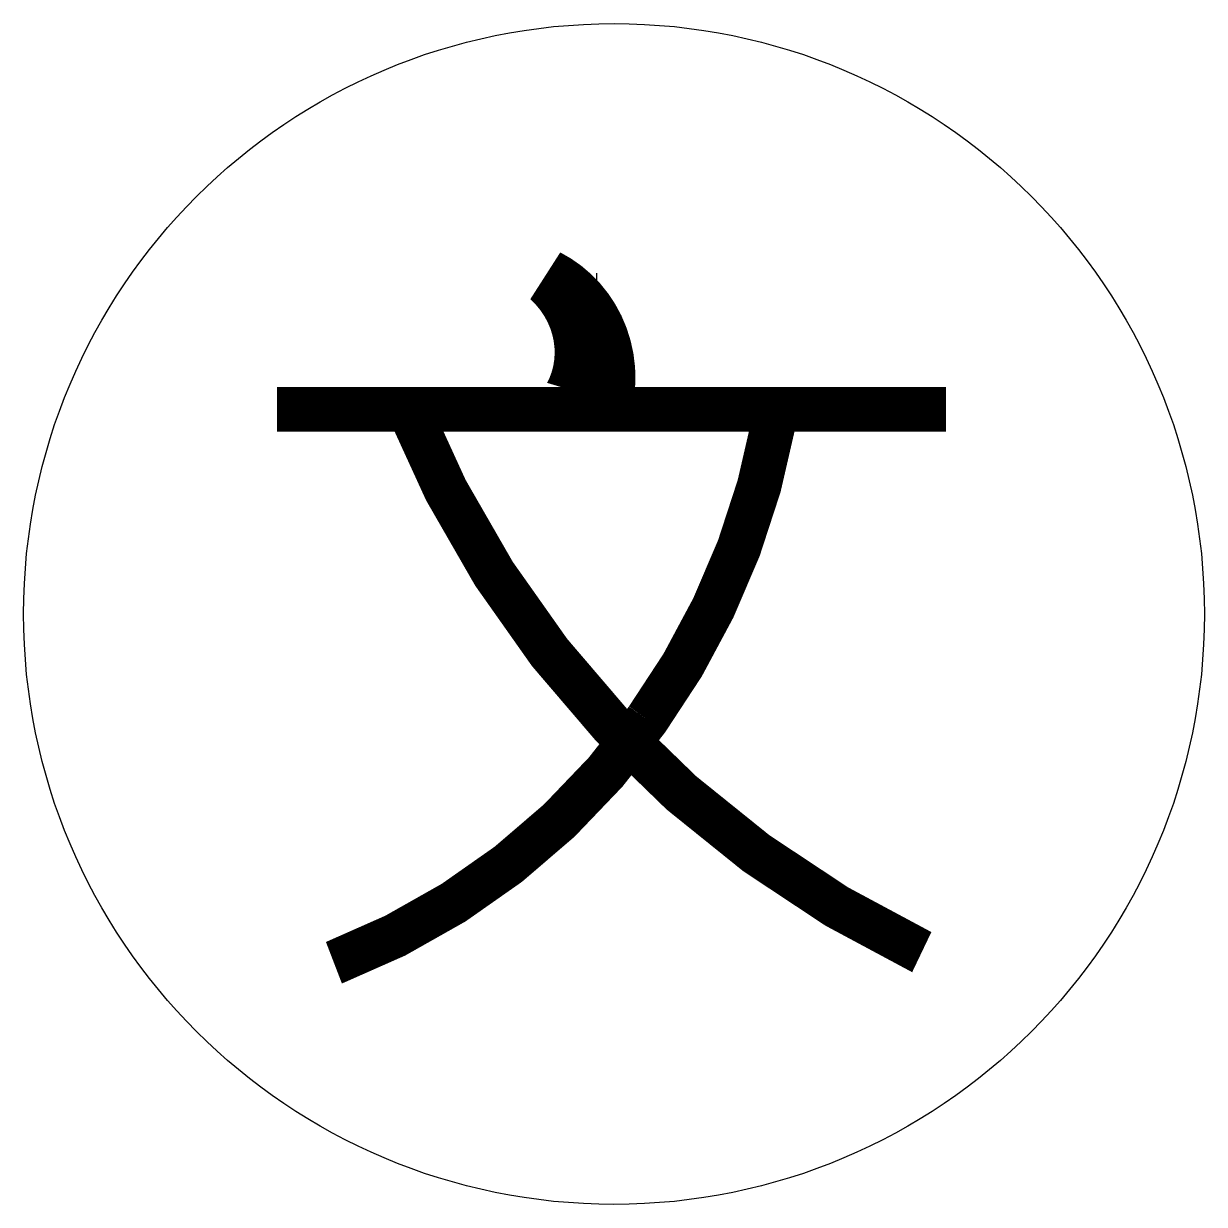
# Model space of a CAD drawing. Extents: x -1.5 to 1.5, y -1.5 to 1.5.
import ezdxf

# ---------------------------------------------------------------- set-up
doc = ezdxf.new("R2010")
doc.units = 0
doc.layers.get('0').update_dxf_attribs({"linetype": 'CONTINUOUS'})

msp = doc.modelspace()

# ---------------------------------------------------------------- linework, layer by layer
at = {"color": 0}
msp.add_line((-0.0444, 0.866), (-0.0444, 0.7623), dxfattribs=at)
at = {"color": 0, "flags": 128}
for points in [[(-0.1746, 0.8593, 0.1412, 0.2262, -0.334834), (-0.0617, 0.5548, 0, 0, 0)], [(0.4058, 0.4856, 0.1131, 0.1131, -0.110858), (0.0839, -0.2678, 0.1131, 0.1131, -0.147547), (-0.7116, -0.8861, 0.0566, 0.0452, 0)]]:
    msp.add_lwpolyline(points, format="xyseb", dxfattribs=at)
at = {"color": 0, "const_width": 0.1131, "flags": 128}
for points in [[(-0.8562, 0.5202), (-0.1636, 0.5202)], [(-0.1636, 0.5202), (0.8437, 0.5202)]]:
    msp.add_lwpolyline(points, dxfattribs=at)
msp.add_lwpolyline([(-0.5292, 0.5375, 0.187567), (0.782, -0.8591, 0.044795)], format="xyb", dxfattribs=at)
at = {"color": 0}
msp.add_circle((0, 0), 1.5, dxfattribs=at)

doc.saveas('drawing.dxf')
